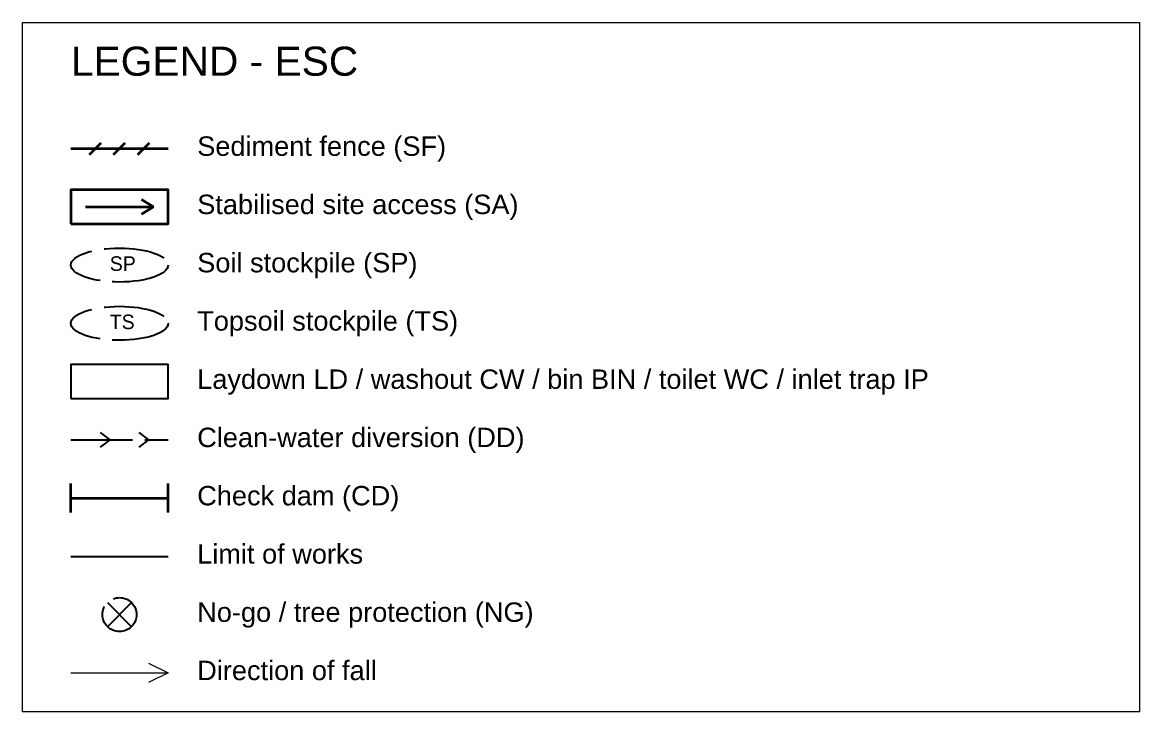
# Model space of a CAD drawing. Header units: metres. Extents: x 227626 to 228210, y 6571811 to 6573120.
# Drawn here: x 228186.96 to 228209.96, y 6571816.47 to 6571830.67 of the extents above; entities that cross this region are included whole.
import ezdxf

# ---------------------------------------------------------------- set-up
doc = ezdxf.new("R2010")
doc.units = ezdxf.units.M
doc.linetypes.add('DASHDOT', pattern=[3.556, 2.54, -0.508, 0, -0.508])
doc.linetypes.add('DASHED', pattern=[1.524, 1.27, -0.254])
for name, color, linetype, lineweight in [('C-ESC-ACCS', 30, 'CONTINUOUS', 35), ('C-ESC-CHKD', 150, 'CONTINUOUS', 35), ('C-ESC-DIVR', 5, 'DASHED', 25), ('C-ESC-FENC', 1, 'CONTINUOUS', 35), ('C-ESC-LIMT', 3, 'DASHDOT', 25), ('C-ESC-NOGO', 3, 'DASHED', 25), ('C-ESC-NOTE', 7, 'CONTINUOUS', 18), ('C-ESC-STOK', 40, 'CONTINUOUS', 25)]:
    doc.layers.add(name, color=color, linetype=linetype, lineweight=lineweight)
doc.styles.add('JCE', font='arial.ttf')

# ---------------------------------------------------------------- blocks, each defined once
blk = doc.blocks.new('ESC_SF')
at = {"layer": 'C-ESC-FENC'}
for p, q in [((0, 0), (2, 0)), ((0.38, -0.12), (0.62, 0.12)), ((0.88, -0.12), (1.12, 0.12)), ((1.38, -0.12), (1.62, 0.12))]:
    blk.add_line(p, q, dxfattribs=at)
blk = doc.blocks.new('ESC_ACCESS')
at = {"layer": 'C-ESC-ACCS'}
for p in [(0.3, 0), (1.45, 0.15), (1.45, -0.15)]:
    blk.add_line(p, (1.7, 0), dxfattribs=at)
blk.add_lwpolyline([(0, -0.35), (2, -0.35), (2, 0.35), (0, 0.35)], close=True, dxfattribs=at)
blk = doc.blocks.new('ESC_SP')
at = {"layer": 'C-ESC-STOK', "linetype": 'DASHED'}
blk.add_ellipse((1, 0), major_axis=(1, 0), ratio=0.35, dxfattribs=at)
at = {"layer": 'C-ESC-STOK'}
blk.add_text('SP', height=0.3, dxfattribs=at).set_placement((0.8, -0.12))
blk = doc.blocks.new('ESC_TS')
at = {"layer": 'C-ESC-STOK', "linetype": 'DASHED'}
blk.add_ellipse((1, 0), major_axis=(1, 0), ratio=0.35, dxfattribs=at)
at = {"layer": 'C-ESC-STOK'}
blk.add_text('TS', height=0.3, dxfattribs=at).set_placement((0.8, -0.12))
blk = doc.blocks.new('ESC_BOX')
at = {"layer": 'C-ESC-STOK'}
blk.add_lwpolyline([(0, -0.35), (2, -0.35), (2, 0.35), (0, 0.35)], close=True, dxfattribs=at)
blk = doc.blocks.new('ESC_DIVR')
at = {"layer": 'C-ESC-DIVR'}
blk.add_line((0, 0), (2, 0), dxfattribs=at)
for points in [[(0.6, 0.15), (0.8, 0), (0.6, -0.15)], [(1.4, 0.15), (1.6, 0), (1.4, -0.15)]]:
    blk.add_lwpolyline(points, dxfattribs=at)
blk = doc.blocks.new('ESC_CHKD')
at = {"layer": 'C-ESC-CHKD'}
for p, q in [((0, -0.3), (0, 0.3)), ((2, -0.3), (2, 0.3)), ((0, 0), (2, 0))]:
    blk.add_line(p, q, dxfattribs=at)
blk = doc.blocks.new('ESC_LIMT')
at = {"layer": 'C-ESC-LIMT', "linetype": 'DASHDOT'}
blk.add_line((0, 0), (2, 0), dxfattribs=at)
blk = doc.blocks.new('ESC_NOGO')
at = {"layer": 'C-ESC-NOGO'}
for p, q in [((0.75, -0.25), (1.25, 0.25)), ((0.75, 0.25), (1.25, -0.25))]:
    blk.add_line(p, q, dxfattribs=at)
blk.add_circle((1, 0), 0.35, dxfattribs=at)
blk = doc.blocks.new('ESC_FLOW')
at = {"layer": 'C-ESC-NOTE'}
blk.add_line((0, 0), (2, 0), dxfattribs=at)
blk.add_lwpolyline([(1.6, 0.2), (2, 0), (1.6, -0.2)], dxfattribs=at)

msp = doc.modelspace()

# ---------------------------------------------------------------- linework, layer by layer
at = {"layer": 'C-ESC-NOTE'}
msp.add_lwpolyline([(228186.963, 6571830.673), (228209.963, 6571830.673), (228209.963, 6571816.473), (228186.963, 6571816.473)], close=True, dxfattribs=at)

# ---------------------------------------------------------------- block references
for name, p in [('ESC_SF', (228187.963, 6571828.073)), ('ESC_ACCESS', (228187.963, 6571826.873)), ('ESC_SP', (228187.963, 6571825.673)), ('ESC_TS', (228187.963, 6571824.473)), ('ESC_BOX', (228187.963, 6571823.273)), ('ESC_DIVR', (228187.963, 6571822.073)), ('ESC_CHKD', (228187.963, 6571820.873)), ('ESC_LIMT', (228187.963, 6571819.673)), ('ESC_NOGO', (228187.963, 6571818.473)), ('ESC_FLOW', (228187.963, 6571817.273))]:
    msp.add_blockref(name, p, dxfattribs=at)

# ---------------------------------------------------------------- texts
at = {"layer": 'C-ESC-NOTE', "style": 'JCE'}
for s, height, p in [('LEGEND - ESC', 0.6, (228187.963, 6571829.573)), ('Sediment fence (SF)', 0.4, (228190.563, 6571827.923)), ('Stabilised site access (SA)', 0.4, (228190.563, 6571826.723)), ('Soil stockpile (SP)', 0.4, (228190.563, 6571825.523)), ('Topsoil stockpile (TS)', 0.4, (228190.563, 6571824.323)), ('Laydown LD / washout CW / bin BIN / toilet WC / inlet trap IP', 0.4, (228190.563, 6571823.123)), ('Clean-water diversion (DD)', 0.4, (228190.563, 6571821.923)), ('Check dam (CD)', 0.4, (228190.563, 6571820.723)), ('Limit of works', 0.4, (228190.563, 6571819.523)), ('No-go / tree protection (NG)', 0.4, (228190.563, 6571818.323)), ('Direction of fall', 0.4, (228190.563, 6571817.123))]:
    msp.add_text(s, height=height, dxfattribs=at).set_placement(p)

doc.saveas('drawing.dxf')
